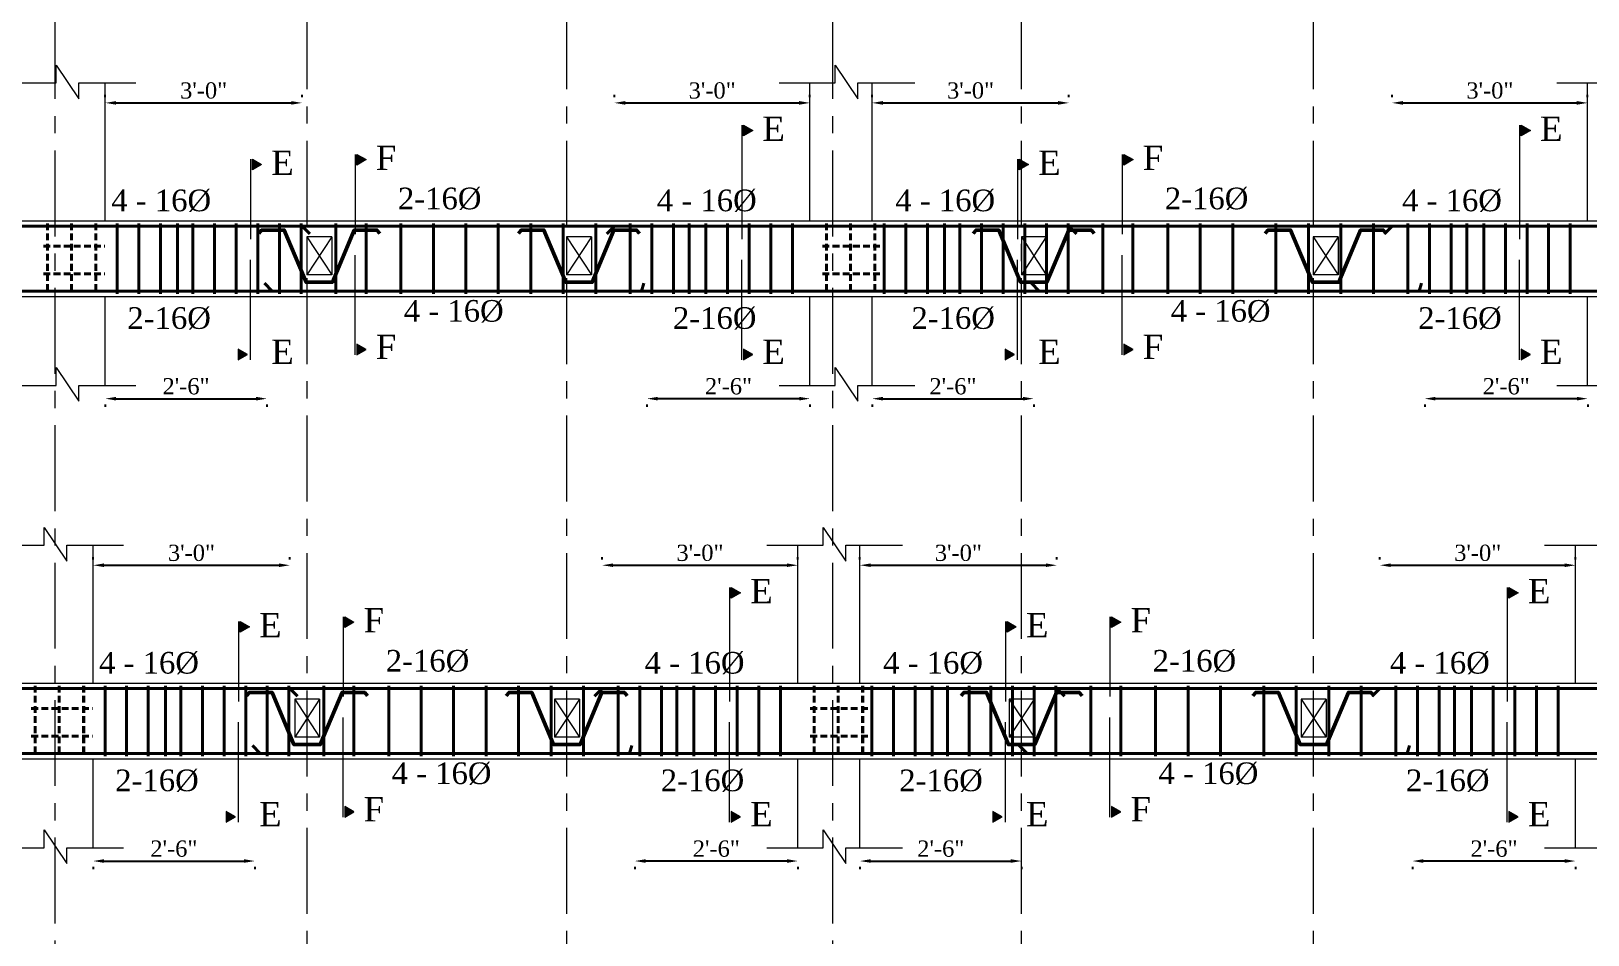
# Model space of a CAD drawing. Extents: x -2338379 to 930990, y -818978 to 106940.
# Drawn here: x 383119 to 383694, y -207558 to -207224 of the extents above; entities that cross this region are included whole.
import ezdxf

# ---------------------------------------------------------------- set-up
doc = ezdxf.new("R2010")
doc.units = 0
doc.header["$MEASUREMENT"] = 0
doc.header["$PDMODE"] = 34
for name, pattern in [('ACAD_ISO02W100', [15, 12, -3]), ('CENTER', [50.8, 31.75, -6.35, 6.35, -6.35]), ('DASHED', [0.75, 0.5, -0.25])]:
    doc.linetypes.add(name, pattern=pattern)
doc.layers.get('DEFPOINTS').update_dxf_attribs({"linetype": 'CONTINUOUS'})
for name, color, linetype, lineweight in [('BEAM', 1, 'DASHED', 18), ('Center', 11, 'CENTER', 15), ('Dimension', 35, 'CONTINUOUS', 9), ('HATCH', 3, 'CONTINUOUS', 15), ('rcc elevation', 253, 'CONTINUOUS', 18), ('rebar', 3, 'CONTINUOUS', 40), ('Structure', 2, 'CONTINUOUS', 50), ('TEXT', 7, 'CONTINUOUS', 30), ('WALL', 1, 'CONTINUOUS', 40)]:
    doc.layers.add(name, color=color, linetype=linetype, lineweight=lineweight)
doc.styles.get("Standard").update_dxf_attribs({"font": 'times.ttf', "height": 6})
doc.dimstyles.new('Standard$0', dxfattribs={"dimtxt": 6, "dimasz": 4, "dimexe": 3, "dimexo": 6, "dimgap": 3, "dimtad": 1, "dimdec": 1, "dimzin": 0, "dimdsep": 46, "dimlunit": 4, "dimtxsty": 'Standard', "dimcen": 0.09, "dimclrd": 6, "dimclre": 6, "dimclrt": 7, "dimadec": 0, "dimazin": 0, "dimtfac": 1, "dimtdec": 1, "dimtix": 1, "dimtofl": 0, "dimtmove": 1, "dimatfit": 3, "dimfxl": 1, "dimtolj": 1, "dimtzin": 0, "dimlwd": 18, "dimlwe": 18, "dimarcsym": 0})

# ---------------------------------------------------------------- blocks, each defined once
blk = doc.blocks.new('*D509')
at = {"layer": 'DEFPOINTS', "color": 0, "lineweight": 30, "transparency": 16777216}
for p in [(383214.21, -207421.48), (383141.46, -207428.32), (383214.21, -207428.32)]:
    blk.add_point(p, dxfattribs=at)
at = {"layer": 'TEXT', "color": 6, "lineweight": -2, "transparency": 16777216}
for p, q in [((383141.46, -207419.32), (383141.46, -207418.48)), ((383214.21, -207419.32), (383214.21, -207418.48)), ((383145.46, -207421.48), (383210.21, -207421.48))]:
    blk.add_line(p, q, dxfattribs=at)
at = {"layer": 'TEXT', "color": 6, "lineweight": 30, "transparency": 16777216}
for points in [[(383145.46, -207420.81), (383145.46, -207422.14), (383141.46, -207421.48)], [(383210.21, -207420.81), (383210.21, -207422.14), (383214.21, -207421.48)]]:
    blk.add_solid(points, dxfattribs=at)
at = {"layer": 'TEXT', "color": 7, "transparency": 16777216, "insert": (383177.83, -207416.93), "char_height": 6, "attachment_point": 5}
blk.add_mtext('\\A1;3\'-0"', dxfattribs=at)
blk = doc.blocks.new('*D510')
at = {"layer": 'DEFPOINTS', "color": 0, "lineweight": 30, "transparency": 16777216}
for p in [(383141.46, -207523.99), (383201.21, -207523.99), (383201.21, -207530.83)]:
    blk.add_point(p, dxfattribs=at)
at = {"layer": 'TEXT', "color": 6, "lineweight": -2, "transparency": 16777216}
for p, q in [((383141.46, -207532.99), (383141.46, -207533.83)), ((383145.46, -207530.83), (383197.21, -207530.83)), ((383201.21, -207532.99), (383201.21, -207533.83))]:
    blk.add_line(p, q, dxfattribs=at)
at = {"layer": 'TEXT', "color": 6, "lineweight": 30, "transparency": 16777216}
for points in [[(383145.46, -207530.16), (383145.46, -207531.49), (383141.46, -207530.83)], [(383197.21, -207530.16), (383197.21, -207531.49), (383201.21, -207530.83)]]:
    blk.add_solid(points, dxfattribs=at)
at = {"layer": 'TEXT', "color": 7, "transparency": 16777216, "insert": (383171.33, -207526.28), "char_height": 6, "attachment_point": 5}
blk.add_mtext('\\A1;2\'-6"', dxfattribs=at)
blk = doc.blocks.new('*D511')
at = {"layer": 'DEFPOINTS', "color": 0, "lineweight": 30, "transparency": 16777216}
for p in [(383401.94, -207421.48), (383329.68, -207428.32), (383401.94, -207428.32)]:
    blk.add_point(p, dxfattribs=at)
at = {"layer": 'TEXT', "color": 6, "lineweight": -2, "transparency": 16777216}
for p, q in [((383329.68, -207419.32), (383329.68, -207418.48)), ((383401.94, -207419.32), (383401.94, -207418.48)), ((383333.68, -207421.48), (383397.94, -207421.48))]:
    blk.add_line(p, q, dxfattribs=at)
at = {"layer": 'TEXT', "color": 6, "lineweight": 30, "transparency": 16777216}
for points in [[(383333.68, -207420.81), (383333.68, -207422.14), (383329.68, -207421.48)], [(383397.94, -207420.81), (383397.94, -207422.14), (383401.94, -207421.48)]]:
    blk.add_solid(points, dxfattribs=at)
at = {"layer": 'TEXT', "color": 7, "transparency": 16777216, "insert": (383365.81, -207416.93), "char_height": 6, "attachment_point": 5}
blk.add_mtext('\\A1;3\'-0"', dxfattribs=at)
blk = doc.blocks.new('*D512')
at = {"layer": 'DEFPOINTS', "color": 0, "lineweight": 30, "transparency": 16777216}
for p in [(383341.71, -207523.99), (383401.97, -207523.99), (383341.71, -207530.83)]:
    blk.add_point(p, dxfattribs=at)
at = {"layer": 'TEXT', "color": 6, "lineweight": -2, "transparency": 16777216}
for p, q in [((383341.71, -207532.99), (383341.71, -207533.83)), ((383397.97, -207530.83), (383345.71, -207530.83)), ((383401.97, -207532.99), (383401.97, -207533.83))]:
    blk.add_line(p, q, dxfattribs=at)
at = {"layer": 'TEXT', "color": 6, "lineweight": 30, "transparency": 16777216}
for points in [[(383345.71, -207530.16), (383345.71, -207531.49), (383341.71, -207530.83)], [(383397.97, -207530.16), (383397.97, -207531.49), (383401.97, -207530.83)]]:
    blk.add_solid(points, dxfattribs=at)
at = {"layer": 'TEXT', "color": 7, "transparency": 16777216, "insert": (383371.84, -207526.28), "char_height": 6, "attachment_point": 5}
blk.add_mtext('\\A1;2\'-6"', dxfattribs=at)
blk = doc.blocks.new('*D513')
at = {"layer": 'DEFPOINTS', "color": 0, "lineweight": 30, "transparency": 16777216}
for p in [(383497.69, -207421.48), (383424.95, -207428.32), (383497.69, -207428.32)]:
    blk.add_point(p, dxfattribs=at)
at = {"layer": 'TEXT', "color": 6, "lineweight": -2, "transparency": 16777216}
for p, q in [((383424.95, -207419.32), (383424.95, -207418.48)), ((383497.69, -207419.32), (383497.69, -207418.48)), ((383428.95, -207421.48), (383493.69, -207421.48))]:
    blk.add_line(p, q, dxfattribs=at)
at = {"layer": 'TEXT', "color": 6, "lineweight": 30, "transparency": 16777216}
for points in [[(383428.95, -207420.81), (383428.95, -207422.14), (383424.95, -207421.48)], [(383493.69, -207420.81), (383493.69, -207422.14), (383497.69, -207421.48)]]:
    blk.add_solid(points, dxfattribs=at)
at = {"layer": 'TEXT', "color": 7, "transparency": 16777216, "insert": (383461.32, -207416.93), "char_height": 6, "attachment_point": 5}
blk.add_mtext('\\A1;3\'-0"', dxfattribs=at)
blk = doc.blocks.new('*D514')
at = {"layer": 'DEFPOINTS', "color": 0, "lineweight": 30, "transparency": 16777216}
for p in [(383424.95, -207523.99), (383484.69, -207523.99), (383484.69, -207530.83)]:
    blk.add_point(p, dxfattribs=at)
at = {"layer": 'TEXT', "color": 6, "lineweight": -2, "transparency": 16777216}
for p, q in [((383424.95, -207532.99), (383424.95, -207533.83)), ((383428.95, -207530.83), (383480.69, -207530.83)), ((383484.69, -207532.99), (383484.69, -207533.83))]:
    blk.add_line(p, q, dxfattribs=at)
at = {"layer": 'TEXT', "color": 6, "lineweight": 30, "transparency": 16777216}
for points in [[(383428.95, -207530.16), (383428.95, -207531.49), (383424.95, -207530.83)], [(383480.69, -207530.16), (383480.69, -207531.49), (383484.69, -207530.83)]]:
    blk.add_solid(points, dxfattribs=at)
at = {"layer": 'TEXT', "color": 7, "transparency": 16777216, "insert": (383454.82, -207526.28), "char_height": 6, "attachment_point": 5}
blk.add_mtext('\\A1;2\'-6"', dxfattribs=at)
blk = doc.blocks.new('*D515')
at = {"layer": 'DEFPOINTS', "color": 0, "lineweight": 30, "transparency": 16777216}
for p in [(383689.43, -207421.48), (383617.17, -207428.32), (383689.43, -207428.32)]:
    blk.add_point(p, dxfattribs=at)
at = {"layer": 'TEXT', "color": 6, "lineweight": -2, "transparency": 16777216}
for p, q in [((383617.17, -207419.32), (383617.17, -207418.48)), ((383689.43, -207419.32), (383689.43, -207418.48)), ((383621.17, -207421.48), (383685.43, -207421.48))]:
    blk.add_line(p, q, dxfattribs=at)
at = {"layer": 'TEXT', "color": 6, "lineweight": 30, "transparency": 16777216}
for points in [[(383621.17, -207420.81), (383621.17, -207422.14), (383617.17, -207421.48)], [(383685.43, -207420.81), (383685.43, -207422.14), (383689.43, -207421.48)]]:
    blk.add_solid(points, dxfattribs=at)
at = {"layer": 'TEXT', "color": 7, "transparency": 16777216, "insert": (383653.3, -207416.93), "char_height": 6, "attachment_point": 5}
blk.add_mtext('\\A1;3\'-0"', dxfattribs=at)
blk = doc.blocks.new('*D516')
at = {"layer": 'DEFPOINTS', "color": 0, "lineweight": 30, "transparency": 16777216}
for p in [(383629.2, -207523.99), (383689.46, -207523.99), (383629.2, -207530.83)]:
    blk.add_point(p, dxfattribs=at)
at = {"layer": 'TEXT', "color": 6, "lineweight": -2, "transparency": 16777216}
for p, q in [((383629.2, -207532.99), (383629.2, -207533.83)), ((383685.46, -207530.83), (383633.2, -207530.83)), ((383689.46, -207532.99), (383689.46, -207533.83))]:
    blk.add_line(p, q, dxfattribs=at)
at = {"layer": 'TEXT', "color": 6, "lineweight": 30, "transparency": 16777216}
for points in [[(383633.2, -207530.16), (383633.2, -207531.49), (383629.2, -207530.83)], [(383685.46, -207530.16), (383685.46, -207531.49), (383689.46, -207530.83)]]:
    blk.add_solid(points, dxfattribs=at)
at = {"layer": 'TEXT', "color": 7, "transparency": 16777216, "insert": (383659.33, -207526.28), "char_height": 6, "attachment_point": 5}
blk.add_mtext('\\A1;2\'-6"', dxfattribs=at)
blk = doc.blocks.new('*D546')
at = {"layer": 'DEFPOINTS', "color": 0, "lineweight": 30, "transparency": 16777216}
for p in [(383218.7, -207250.55), (383145.96, -207257.39), (383218.7, -207257.39)]:
    blk.add_point(p, dxfattribs=at)
at = {"layer": 'TEXT', "color": 6, "lineweight": -2, "transparency": 16777216}
for p, q in [((383145.96, -207248.39), (383145.96, -207247.55)), ((383218.7, -207248.39), (383218.7, -207247.55)), ((383149.96, -207250.55), (383214.7, -207250.55))]:
    blk.add_line(p, q, dxfattribs=at)
at = {"layer": 'TEXT', "color": 6, "lineweight": 30, "transparency": 16777216}
for points in [[(383149.96, -207249.88), (383149.96, -207251.22), (383145.96, -207250.55)], [(383214.7, -207249.88), (383214.7, -207251.22), (383218.7, -207250.55)]]:
    blk.add_solid(points, dxfattribs=at)
at = {"layer": 'TEXT', "color": 7, "transparency": 16777216, "insert": (383182.33, -207246), "char_height": 6, "attachment_point": 5}
blk.add_mtext('\\A1;3\'-0"', dxfattribs=at)
blk = doc.blocks.new('*D547')
at = {"layer": 'DEFPOINTS', "color": 0, "lineweight": 30, "transparency": 16777216}
for p in [(383145.96, -207353.06), (383205.7, -207353.06), (383205.7, -207359.9)]:
    blk.add_point(p, dxfattribs=at)
at = {"layer": 'TEXT', "color": 6, "lineweight": -2, "transparency": 16777216}
for p, q in [((383145.96, -207362.06), (383145.96, -207362.9)), ((383149.96, -207359.9), (383201.7, -207359.9)), ((383205.7, -207362.06), (383205.7, -207362.9))]:
    blk.add_line(p, q, dxfattribs=at)
at = {"layer": 'TEXT', "color": 6, "lineweight": 30, "transparency": 16777216}
for points in [[(383149.96, -207359.23), (383149.96, -207360.57), (383145.96, -207359.9)], [(383201.7, -207359.23), (383201.7, -207360.57), (383205.7, -207359.9)]]:
    blk.add_solid(points, dxfattribs=at)
at = {"layer": 'TEXT', "color": 7, "transparency": 16777216, "insert": (383175.83, -207355.35), "char_height": 6, "attachment_point": 5}
blk.add_mtext('\\A1;2\'-6"', dxfattribs=at)
blk = doc.blocks.new('*D548')
at = {"layer": 'DEFPOINTS', "color": 0, "lineweight": 30, "transparency": 16777216}
for p in [(383406.44, -207250.55), (383334.18, -207257.39), (383406.44, -207257.39)]:
    blk.add_point(p, dxfattribs=at)
at = {"layer": 'TEXT', "color": 6, "lineweight": -2, "transparency": 16777216}
for p, q in [((383334.18, -207248.39), (383334.18, -207247.55)), ((383406.44, -207248.39), (383406.44, -207247.55)), ((383338.18, -207250.55), (383402.44, -207250.55))]:
    blk.add_line(p, q, dxfattribs=at)
at = {"layer": 'TEXT', "color": 6, "lineweight": 30, "transparency": 16777216}
for points in [[(383338.18, -207249.88), (383338.18, -207251.22), (383334.18, -207250.55)], [(383402.44, -207249.88), (383402.44, -207251.22), (383406.44, -207250.55)]]:
    blk.add_solid(points, dxfattribs=at)
at = {"layer": 'TEXT', "color": 7, "transparency": 16777216, "insert": (383370.31, -207246), "char_height": 6, "attachment_point": 5}
blk.add_mtext('\\A1;3\'-0"', dxfattribs=at)
blk = doc.blocks.new('*D549')
at = {"layer": 'DEFPOINTS', "color": 0, "lineweight": 30, "transparency": 16777216}
for p in [(383346.21, -207353.06), (383406.47, -207353.06), (383346.21, -207359.9)]:
    blk.add_point(p, dxfattribs=at)
at = {"layer": 'TEXT', "color": 6, "lineweight": -2, "transparency": 16777216}
for p, q in [((383346.21, -207362.06), (383346.21, -207362.9)), ((383402.47, -207359.9), (383350.21, -207359.9)), ((383406.47, -207362.06), (383406.47, -207362.9))]:
    blk.add_line(p, q, dxfattribs=at)
at = {"layer": 'TEXT', "color": 6, "lineweight": 30, "transparency": 16777216}
for points in [[(383350.21, -207359.23), (383350.21, -207360.57), (383346.21, -207359.9)], [(383402.47, -207359.23), (383402.47, -207360.57), (383406.47, -207359.9)]]:
    blk.add_solid(points, dxfattribs=at)
at = {"layer": 'TEXT', "color": 7, "transparency": 16777216, "insert": (383376.34, -207355.35), "char_height": 6, "attachment_point": 5}
blk.add_mtext('\\A1;2\'-6"', dxfattribs=at)
blk = doc.blocks.new('*D550')
at = {"layer": 'DEFPOINTS', "color": 0, "lineweight": 30, "transparency": 16777216}
for p in [(383502.19, -207250.55), (383429.45, -207257.39), (383502.19, -207257.39)]:
    blk.add_point(p, dxfattribs=at)
at = {"layer": 'TEXT', "color": 6, "lineweight": -2, "transparency": 16777216}
for p, q in [((383429.45, -207248.39), (383429.45, -207247.55)), ((383502.19, -207248.39), (383502.19, -207247.55)), ((383433.45, -207250.55), (383498.19, -207250.55))]:
    blk.add_line(p, q, dxfattribs=at)
at = {"layer": 'TEXT', "color": 6, "lineweight": 30, "transparency": 16777216}
for points in [[(383433.45, -207249.88), (383433.45, -207251.22), (383429.45, -207250.55)], [(383498.19, -207249.88), (383498.19, -207251.22), (383502.19, -207250.55)]]:
    blk.add_solid(points, dxfattribs=at)
at = {"layer": 'TEXT', "color": 7, "transparency": 16777216, "insert": (383465.82, -207246), "char_height": 6, "attachment_point": 5}
blk.add_mtext('\\A1;3\'-0"', dxfattribs=at)
blk = doc.blocks.new('*D551')
at = {"layer": 'DEFPOINTS', "color": 0, "lineweight": 30, "transparency": 16777216}
for p in [(383429.45, -207353.06), (383489.19, -207353.06), (383489.19, -207359.9)]:
    blk.add_point(p, dxfattribs=at)
at = {"layer": 'TEXT', "color": 6, "lineweight": -2, "transparency": 16777216}
for p, q in [((383429.45, -207362.06), (383429.45, -207362.9)), ((383433.45, -207359.9), (383485.19, -207359.9)), ((383489.19, -207362.06), (383489.19, -207362.9))]:
    blk.add_line(p, q, dxfattribs=at)
at = {"layer": 'TEXT', "color": 6, "lineweight": 30, "transparency": 16777216}
for points in [[(383433.45, -207359.23), (383433.45, -207360.57), (383429.45, -207359.9)], [(383485.19, -207359.23), (383485.19, -207360.57), (383489.19, -207359.9)]]:
    blk.add_solid(points, dxfattribs=at)
at = {"layer": 'TEXT', "color": 7, "transparency": 16777216, "insert": (383459.32, -207355.35), "char_height": 6, "attachment_point": 5}
blk.add_mtext('\\A1;2\'-6"', dxfattribs=at)
blk = doc.blocks.new('*D552')
at = {"layer": 'DEFPOINTS', "color": 0, "lineweight": 30, "transparency": 16777216}
for p in [(383693.93, -207250.55), (383621.67, -207257.39), (383693.93, -207257.39)]:
    blk.add_point(p, dxfattribs=at)
at = {"layer": 'TEXT', "color": 6, "lineweight": -2, "transparency": 16777216}
for p, q in [((383621.67, -207248.39), (383621.67, -207247.55)), ((383693.93, -207248.39), (383693.93, -207247.55)), ((383625.67, -207250.55), (383689.93, -207250.55))]:
    blk.add_line(p, q, dxfattribs=at)
at = {"layer": 'TEXT', "color": 6, "lineweight": 30, "transparency": 16777216}
for points in [[(383625.67, -207249.88), (383625.67, -207251.22), (383621.67, -207250.55)], [(383689.93, -207249.88), (383689.93, -207251.22), (383693.93, -207250.55)]]:
    blk.add_solid(points, dxfattribs=at)
at = {"layer": 'TEXT', "color": 7, "transparency": 16777216, "insert": (383657.8, -207246), "char_height": 6, "attachment_point": 5}
blk.add_mtext('\\A1;3\'-0"', dxfattribs=at)
blk = doc.blocks.new('*D553')
at = {"layer": 'DEFPOINTS', "color": 0, "lineweight": 30, "transparency": 16777216}
for p in [(383633.69, -207353.06), (383693.96, -207353.06), (383633.69, -207359.9)]:
    blk.add_point(p, dxfattribs=at)
at = {"layer": 'TEXT', "color": 6, "lineweight": -2, "transparency": 16777216}
for p, q in [((383633.69, -207362.06), (383633.69, -207362.9)), ((383689.96, -207359.9), (383637.69, -207359.9)), ((383693.96, -207362.06), (383693.96, -207362.9))]:
    blk.add_line(p, q, dxfattribs=at)
at = {"layer": 'TEXT', "color": 6, "lineweight": 30, "transparency": 16777216}
for points in [[(383637.69, -207359.23), (383637.69, -207360.57), (383633.69, -207359.9)], [(383689.96, -207359.23), (383689.96, -207360.57), (383693.96, -207359.9)]]:
    blk.add_solid(points, dxfattribs=at)
at = {"layer": 'TEXT', "color": 7, "transparency": 16777216, "insert": (383663.83, -207355.35), "char_height": 6, "attachment_point": 5}
blk.add_mtext('\\A1;2\'-6"', dxfattribs=at)

msp = doc.modelspace()

# ---------------------------------------------------------------- hatches: boundary and pattern name
at = {"layer": 'HATCH', "ltscale": 0.5}
for points in [[(383381.87, -207262.76), (383381.87, -207258.81), (383385.29, -207260.78)], [(383669.36, -207262.76), (383669.36, -207258.81), (383672.78, -207260.78)], [(383200.34, -207275.34), (383200.34, -207271.39), (383203.75, -207273.36)], [(383238.99, -207273.52), (383238.99, -207269.57), (383242.4, -207271.54)], [(383483.82, -207275.34), (383483.82, -207271.39), (383487.24, -207273.36)], [(383522.47, -207273.52), (383522.47, -207269.57), (383525.89, -207271.54)], [(383238.99, -207339.8), (383238.99, -207343.75), (383242.4, -207341.77)], [(383522.47, -207339.8), (383522.47, -207343.75), (383525.89, -207341.77)], [(383195.14, -207341.62), (383195.14, -207345.57), (383198.55, -207343.6)], [(383381.87, -207341.62), (383381.87, -207345.57), (383385.29, -207343.6)], [(383478.62, -207341.62), (383478.62, -207345.57), (383482.04, -207343.6)], [(383669.36, -207341.62), (383669.36, -207345.57), (383672.78, -207343.6)], [(383377.38, -207433.68), (383377.38, -207429.74), (383380.79, -207431.71)], [(383664.86, -207433.68), (383664.86, -207429.74), (383668.28, -207431.71)], [(383195.84, -207446.26), (383195.84, -207442.32), (383199.26, -207444.29)], [(383234.49, -207444.44), (383234.49, -207440.5), (383237.9, -207442.47)], [(383479.32, -207446.26), (383479.32, -207442.32), (383482.74, -207444.29)], [(383517.97, -207444.44), (383517.97, -207440.5), (383521.39, -207442.47)], [(383190.64, -207512.55), (383190.64, -207516.5), (383194.06, -207514.52)], [(383234.49, -207510.73), (383234.49, -207514.67), (383237.9, -207512.7)], [(383377.38, -207512.55), (383377.38, -207516.5), (383380.79, -207514.52)], [(383474.12, -207512.55), (383474.12, -207516.5), (383477.54, -207514.52)], [(383517.97, -207510.73), (383517.97, -207514.67), (383521.39, -207512.7)], [(383664.86, -207512.55), (383664.86, -207516.5), (383668.28, -207514.52)]]:
    msp.add_hatch(color=256, dxfattribs=at).paths.add_polyline_path(points)

# ---------------------------------------------------------------- linework, layer by layer
at = {"layer": 'BEAM', "linetype": 'ACAD_ISO02W100', "ltscale": 5}
for p, q in [((383220.52, -207300.1), (383220.52, -207314.1)), ((383229.72, -207300.1), (383229.72, -207314.1)), ((383316.52, -207300.1), (383316.52, -207314.1)), ((383325.72, -207300.1), (383325.72, -207314.1)), ((383484.63, -207300.1), (383484.63, -207314.1)), ((383493.83, -207300.1), (383493.83, -207314.1)), ((383592.52, -207300.1), (383592.52, -207314.1)), ((383601.72, -207300.1), (383601.72, -207314.1)), ((383216.02, -207471.03), (383216.02, -207485.03)), ((383225.22, -207471.03), (383225.22, -207485.03)), ((383312.02, -207471.03), (383312.02, -207485.03)), ((383321.22, -207471.03), (383321.22, -207485.03)), ((383480.13, -207471.03), (383480.13, -207485.03)), ((383489.34, -207471.03), (383489.34, -207485.03)), ((383588.02, -207471.03), (383588.02, -207485.03)), ((383597.22, -207471.03), (383597.22, -207485.03))]:
    msp.add_line(p, q, dxfattribs=at)
at = {"layer": 'Center'}
for p, q in [((383127.46, -207909.49), (383127.46, -206890.81)), ((383220.57, -207905.93), (383220.57, -206890.81)), ((383316.57, -207905.93), (383316.57, -206890.81)), ((383414.95, -207909.49), (383414.95, -206890.81)), ((383484.68, -207905.93), (383484.68, -206890.81)), ((383592.57, -207905.93), (383592.57, -206890.81))]:
    msp.add_line(p, q, dxfattribs=at)
at = {"layer": 'Dimension', "ltscale": 0.5}
for p, q in [((383381.25, -207258.78), (383381.25, -207300.95)), ((383668.73, -207258.78), (383668.73, -207300.95)), ((383199.71, -207271.4), (383199.71, -207300.95)), ((383238.36, -207269.58), (383238.36, -207299.13)), ((383483.19, -207271.4), (383483.19, -207300.95)), ((383521.84, -207269.58), (383521.84, -207299.13)), ((383199.71, -207345.56), (383199.71, -207308.61)), ((383238.36, -207343.74), (383238.36, -207306.79)), ((383381.25, -207345.56), (383381.25, -207308.61)), ((383483.19, -207345.56), (383483.19, -207308.61)), ((383521.84, -207343.74), (383521.84, -207306.79)), ((383668.73, -207345.56), (383668.73, -207308.61)), ((383376.75, -207429.7), (383376.75, -207471.87)), ((383664.23, -207429.7), (383664.23, -207471.87)), ((383195.21, -207442.33), (383195.21, -207471.87)), ((383233.86, -207440.51), (383233.86, -207470.05)), ((383478.69, -207442.33), (383478.69, -207471.87)), ((383517.34, -207440.51), (383517.34, -207470.05)), ((383233.86, -207514.66), (383233.86, -207477.72)), ((383517.34, -207514.66), (383517.34, -207477.72)), ((383195.21, -207516.49), (383195.21, -207479.54)), ((383376.75, -207516.49), (383376.75, -207479.54)), ((383478.69, -207516.49), (383478.69, -207479.54)), ((383664.23, -207516.49), (383664.23, -207479.54))]:
    msp.add_line(p, q, dxfattribs=at)
at = {"layer": 'Dimension', "linetype": 'ACAD_ISO02W100', "ltscale": 125}
for p, q in [((383229.72, -207300.1), (383220.52, -207300.1)), ((383220.52, -207300.1), (383229.72, -207314.1)), ((383229.72, -207300.1), (383220.52, -207314.1)), ((383325.72, -207300.1), (383316.52, -207300.1)), ((383316.52, -207300.1), (383325.72, -207314.1)), ((383325.72, -207300.1), (383316.52, -207314.1)), ((383493.83, -207300.1), (383484.63, -207300.1)), ((383484.63, -207300.1), (383493.83, -207314.1)), ((383493.83, -207300.1), (383484.63, -207314.1)), ((383601.72, -207300.1), (383592.52, -207300.1)), ((383592.52, -207300.1), (383601.72, -207314.1)), ((383601.72, -207300.1), (383592.52, -207314.1)), ((383229.72, -207314.1), (383220.52, -207314.1)), ((383325.72, -207314.1), (383316.52, -207314.1)), ((383493.83, -207314.1), (383484.63, -207314.1)), ((383601.72, -207314.1), (383592.52, -207314.1)), ((383225.22, -207471.03), (383216.02, -207471.03)), ((383216.02, -207471.03), (383225.22, -207485.03)), ((383225.22, -207471.03), (383216.02, -207485.03)), ((383321.22, -207471.03), (383312.02, -207471.03)), ((383312.02, -207471.03), (383321.22, -207485.03)), ((383321.22, -207471.03), (383312.02, -207485.03)), ((383489.34, -207471.03), (383480.13, -207471.03)), ((383480.13, -207471.03), (383489.34, -207485.03)), ((383489.34, -207471.03), (383480.13, -207485.03)), ((383597.22, -207471.03), (383588.02, -207471.03)), ((383588.02, -207471.03), (383597.22, -207485.03)), ((383597.22, -207471.03), (383588.02, -207485.03)), ((383225.22, -207485.03), (383216.02, -207485.03)), ((383321.22, -207485.03), (383312.02, -207485.03)), ((383489.34, -207485.03), (383480.13, -207485.03)), ((383597.22, -207485.03), (383588.02, -207485.03))]:
    msp.add_line(p, q, dxfattribs=at)
at = {"layer": 'Dimension'}
for points in [[(383107.07, -207243.18), (383127.86, -207243.18), (383127.86, -207236.62), (383136.24, -207249.01), (383136.24, -207243.18), (383157.21, -207243.18)], [(383395.03, -207243.18), (383415.82, -207243.18), (383415.82, -207236.62), (383424.21, -207249.01), (383424.21, -207243.18), (383445.18, -207243.18)], [(383682.52, -207243.18), (383703.31, -207243.18), (383703.31, -207236.62), (383711.69, -207249.01), (383711.69, -207243.18), (383732.66, -207243.18)], [(383107.07, -207354.97), (383127.86, -207354.97), (383127.86, -207348.42), (383136.24, -207360.8), (383136.24, -207354.97), (383157.21, -207354.97)], [(383395.03, -207354.97), (383415.82, -207354.97), (383415.82, -207348.42), (383424.21, -207360.8), (383424.21, -207354.97), (383445.18, -207354.97)], [(383682.52, -207354.97), (383703.31, -207354.97), (383703.31, -207348.42), (383711.69, -207360.8), (383711.69, -207354.97), (383732.66, -207354.97)], [(383102.57, -207414.11), (383123.36, -207414.11), (383123.36, -207407.55), (383131.74, -207419.94), (383131.74, -207414.11), (383152.71, -207414.11)], [(383390.54, -207414.11), (383411.32, -207414.11), (383411.32, -207407.55), (383419.71, -207419.94), (383419.71, -207414.11), (383440.68, -207414.11)], [(383678.02, -207414.11), (383698.81, -207414.11), (383698.81, -207407.55), (383707.2, -207419.94), (383707.2, -207414.11), (383728.17, -207414.11)], [(383102.57, -207525.9), (383123.36, -207525.9), (383123.36, -207519.34), (383131.74, -207531.73), (383131.74, -207525.9), (383152.71, -207525.9)], [(383390.54, -207525.9), (383411.32, -207525.9), (383411.32, -207519.34), (383419.71, -207531.73), (383419.71, -207525.9), (383440.68, -207525.9)], [(383678.02, -207525.9), (383698.81, -207525.9), (383698.81, -207519.34), (383707.2, -207531.73), (383707.2, -207525.9), (383728.17, -207525.9)]]:
    msp.add_lwpolyline(points, dxfattribs=at)
at = {"layer": 'Dimension', "ltscale": 0.5}
for points in [[(383385.29, -207260.78), (383381.87, -207262.76), (383381.87, -207258.81)], [(383672.78, -207260.78), (383669.36, -207262.76), (383669.36, -207258.81)], [(383203.75, -207273.36), (383200.34, -207275.34), (383200.34, -207271.39)], [(383242.4, -207271.54), (383238.99, -207273.52), (383238.99, -207269.57)], [(383487.24, -207273.36), (383483.82, -207275.34), (383483.82, -207271.39)], [(383525.89, -207271.54), (383522.47, -207273.52), (383522.47, -207269.57)], [(383242.4, -207341.77), (383238.99, -207339.8), (383238.99, -207343.75)], [(383525.89, -207341.77), (383522.47, -207339.8), (383522.47, -207343.75)], [(383198.55, -207343.6), (383195.14, -207341.62), (383195.14, -207345.57)], [(383385.29, -207343.6), (383381.87, -207341.62), (383381.87, -207345.57)], [(383482.04, -207343.6), (383478.62, -207341.62), (383478.62, -207345.57)], [(383672.78, -207343.6), (383669.36, -207341.62), (383669.36, -207345.57)], [(383380.79, -207431.71), (383377.38, -207433.68), (383377.38, -207429.74)], [(383668.28, -207431.71), (383664.86, -207433.68), (383664.86, -207429.74)], [(383199.26, -207444.29), (383195.84, -207446.26), (383195.84, -207442.32)], [(383237.9, -207442.47), (383234.49, -207444.44), (383234.49, -207440.5)], [(383482.74, -207444.29), (383479.32, -207446.26), (383479.32, -207442.32)], [(383521.39, -207442.47), (383517.97, -207444.44), (383517.97, -207440.5)], [(383194.06, -207514.52), (383190.64, -207512.55), (383190.64, -207516.5)], [(383237.9, -207512.7), (383234.49, -207510.73), (383234.49, -207514.67)], [(383380.79, -207514.52), (383377.38, -207512.55), (383377.38, -207516.5)], [(383477.54, -207514.52), (383474.12, -207512.55), (383474.12, -207516.5)], [(383521.39, -207512.7), (383517.97, -207510.73), (383517.97, -207514.67)], [(383668.28, -207514.52), (383664.86, -207512.55), (383664.86, -207516.5)]]:
    msp.add_lwpolyline(points, close=True, dxfattribs=at)
at = {"layer": 'rcc elevation', "ltscale": 20}
for p, q in [((383145.96, -207294.1), (383145.96, -207243.18)), ((383145.96, -207294.1), (383145.96, -207243.18)), ((383406.44, -207294.1), (383406.44, -207243.18)), ((383429.45, -207294.1), (383429.45, -207243.18)), ((383429.45, -207294.1), (383429.45, -207243.18)), ((383693.93, -207294.1), (383693.93, -207243.18)), ((382280.03, -207294.1), (384268.76, -207294.1)), ((383145.96, -207294.1), (383406.44, -207294.1)), ((383429.45, -207294.1), (383693.93, -207294.1)), ((382280.03, -207322.1), (384268.76, -207322.1)), ((383145.96, -207322.1), (383406.44, -207322.1)), ((383145.96, -207354.97), (383145.96, -207322.1)), ((383145.96, -207354.97), (383145.96, -207322.1)), ((383406.44, -207354.97), (383406.44, -207322.1)), ((383429.45, -207322.1), (383693.93, -207322.1)), ((383429.45, -207354.97), (383429.45, -207322.1)), ((383429.45, -207354.97), (383429.45, -207322.1)), ((383693.93, -207354.97), (383693.93, -207322.1)), ((383141.46, -207465.02), (383141.46, -207414.11)), ((383141.46, -207465.02), (383141.46, -207414.11)), ((383401.94, -207465.02), (383401.94, -207414.11)), ((383424.95, -207465.02), (383424.95, -207414.11)), ((383424.95, -207465.02), (383424.95, -207414.11)), ((383689.43, -207465.02), (383689.43, -207414.11)), ((382275.53, -207465.02), (384264.26, -207465.02)), ((383141.46, -207465.02), (383401.94, -207465.02)), ((383424.95, -207465.02), (383689.43, -207465.02)), ((382275.53, -207493.02), (384264.26, -207493.02)), ((383141.46, -207493.02), (383401.94, -207493.02)), ((383141.46, -207525.9), (383141.46, -207493.02)), ((383141.46, -207525.9), (383141.46, -207493.02)), ((383401.94, -207525.9), (383401.94, -207493.02)), ((383424.95, -207493.02), (383689.43, -207493.02)), ((383424.95, -207525.9), (383424.95, -207493.02)), ((383424.95, -207525.9), (383424.95, -207493.02)), ((383689.43, -207525.9), (383689.43, -207493.02))]:
    msp.add_line(p, q, dxfattribs=at)
at = {"layer": 'rebar', "ltscale": 20}
for p, q in [((381682.74, -207296.1), (384287.4, -207296.1)), ((383218.7, -207296.1), (383221.55, -207298.95)), ((383334.18, -207296.1), (383331.33, -207298.95)), ((383502.19, -207296.1), (383505.04, -207298.95)), ((383621.67, -207296.1), (383618.82, -207298.95)), ((383204.85, -207317.25), (383207.7, -207320.1)), ((383345.06, -207317.25), (383344.21, -207320.1)), ((383488.34, -207317.25), (383491.19, -207320.1)), ((383632.54, -207317.25), (383631.69, -207320.1)), ((381680.11, -207320.1), (384290.03, -207320.1)), ((381678.24, -207467.02), (384282.91, -207467.02)), ((383214.21, -207467.02), (383217.06, -207469.87)), ((383329.68, -207467.02), (383326.83, -207469.87)), ((383497.69, -207467.02), (383500.54, -207469.87)), ((383617.17, -207467.02), (383614.32, -207469.87)), ((383200.36, -207488.17), (383203.21, -207491.02)), ((383340.56, -207488.17), (383339.71, -207491.02)), ((383483.84, -207488.17), (383486.69, -207491.02)), ((383628.05, -207488.17), (383627.2, -207491.02)), ((381675.61, -207491.02), (384285.54, -207491.02))]:
    msp.add_line(p, q, dxfattribs=at)
at = {"layer": 'rebar', "linetype": 'DASHED', "ltscale": 5}
for p, q in [((383124.61, -207295.1), (383124.61, -207321.1)), ((383133.47, -207295.1), (383133.47, -207321.1)), ((383142.43, -207295.1), (383142.43, -207321.1)), ((383142.52, -207295.1), (383142.52, -207321.1)), ((383412.57, -207295.1), (383412.57, -207321.1)), ((383421.44, -207295.1), (383421.44, -207321.1)), ((383430.39, -207295.1), (383430.39, -207321.1)), ((383430.48, -207295.1), (383430.48, -207321.1)), ((383123.12, -207303.55), (383145.8, -207303.55)), ((383411.09, -207303.55), (383433.77, -207303.55)), ((383123.12, -207313.72), (383145.8, -207313.72)), ((383411.09, -207313.72), (383433.77, -207313.72)), ((383120.11, -207466.02), (383120.11, -207492.02)), ((383128.98, -207466.02), (383128.98, -207492.02)), ((383137.93, -207466.02), (383137.93, -207492.02)), ((383138.02, -207466.02), (383138.02, -207492.02)), ((383408.07, -207466.02), (383408.07, -207492.02)), ((383416.94, -207466.02), (383416.94, -207492.02)), ((383425.89, -207466.02), (383425.89, -207492.02)), ((383425.98, -207466.02), (383425.98, -207492.02)), ((383118.62, -207474.47), (383141.3, -207474.47)), ((383406.59, -207474.47), (383429.27, -207474.47)), ((383118.62, -207484.64), (383141.3, -207484.64)), ((383406.59, -207484.64), (383429.27, -207484.64))]:
    msp.add_line(p, q, dxfattribs=at)
at = {"layer": 'rebar', "ltscale": 5}
for p, q in [((383150.37, -207295.1), (383150.37, -207321.1)), ((383158.37, -207295.1), (383158.37, -207321.1)), ((383166.37, -207295.1), (383166.37, -207321.1)), ((383172.7, -207295.1), (383172.7, -207321.1)), ((383178.37, -207295.1), (383178.37, -207321.1)), ((383186.37, -207295.1), (383186.37, -207321.1)), ((383194.37, -207295.1), (383194.37, -207321.1)), ((383202.37, -207295.1), (383202.37, -207321.1)), ((383210.37, -207295.1), (383210.37, -207321.1)), ((383218.37, -207295.1), (383218.37, -207321.1)), ((383231.25, -207295.1), (383231.25, -207321.1)), ((383242.37, -207295.1), (383242.37, -207321.1)), ((383255.25, -207295.1), (383255.25, -207321.1)), ((383267.25, -207295.1), (383267.25, -207321.1)), ((383279.25, -207295.1), (383279.25, -207321.1)), ((383291.25, -207295.1), (383291.25, -207321.1)), ((383303.25, -207295.1), (383303.25, -207321.1)), ((383315.25, -207295.1), (383315.25, -207321.1)), ((383327.25, -207295.1), (383327.25, -207321.1)), ((383340.03, -207295.1), (383340.03, -207321.1)), ((383348.03, -207295.1), (383348.03, -207321.1)), ((383356.03, -207295.1), (383356.03, -207321.1)), ((383361.76, -207295.1), (383361.76, -207321.1)), ((383368.03, -207295.1), (383368.03, -207321.1)), ((383376.03, -207295.1), (383376.03, -207321.1)), ((383384.03, -207295.1), (383384.03, -207321.1)), ((383392.03, -207295.1), (383392.03, -207321.1)), ((383400.03, -207295.1), (383400.03, -207321.1)), ((383433.85, -207295.1), (383433.85, -207321.1)), ((383441.85, -207295.1), (383441.85, -207321.1)), ((383449.85, -207295.1), (383449.85, -207321.1)), ((383456.19, -207295.1), (383456.19, -207321.1)), ((383461.85, -207295.1), (383461.85, -207321.1)), ((383469.85, -207295.1), (383469.85, -207321.1)), ((383477.85, -207295.1), (383477.85, -207321.1)), ((383485.85, -207295.1), (383485.85, -207321.1)), ((383493.85, -207295.1), (383493.85, -207321.1)), ((383501.85, -207295.1), (383501.85, -207321.1)), ((383514.73, -207295.1), (383514.73, -207321.1)), ((383525.85, -207295.1), (383525.85, -207321.1)), ((383538.73, -207295.1), (383538.73, -207321.1)), ((383550.73, -207295.1), (383550.73, -207321.1)), ((383562.73, -207295.1), (383562.73, -207321.1)), ((383578.73, -207295.1), (383578.73, -207321.1)), ((383590.73, -207295.1), (383590.73, -207321.1)), ((383602.73, -207295.1), (383602.73, -207321.1)), ((383614.73, -207295.1), (383614.73, -207321.1)), ((383627.52, -207295.1), (383627.52, -207321.1)), ((383635.52, -207295.1), (383635.52, -207321.1)), ((383643.52, -207295.1), (383643.52, -207321.1)), ((383649.24, -207295.1), (383649.24, -207321.1)), ((383655.52, -207295.1), (383655.52, -207321.1)), ((383663.52, -207295.1), (383663.52, -207321.1)), ((383671.52, -207295.1), (383671.52, -207321.1)), ((383679.52, -207295.1), (383679.52, -207321.1)), ((383687.52, -207295.1), (383687.52, -207321.1)), ((383145.87, -207466.02), (383145.87, -207492.02)), ((383153.87, -207466.02), (383153.87, -207492.02)), ((383161.87, -207466.02), (383161.87, -207492.02)), ((383168.2, -207466.02), (383168.2, -207492.02)), ((383173.87, -207466.02), (383173.87, -207492.02)), ((383181.87, -207466.02), (383181.87, -207492.02)), ((383189.87, -207466.02), (383189.87, -207492.02)), ((383197.87, -207466.02), (383197.87, -207492.02)), ((383205.87, -207466.02), (383205.87, -207492.02)), ((383213.87, -207466.02), (383213.87, -207492.02)), ((383226.75, -207466.02), (383226.75, -207492.02)), ((383237.87, -207466.02), (383237.87, -207492.02)), ((383250.75, -207466.02), (383250.75, -207492.02)), ((383262.75, -207466.02), (383262.75, -207492.02)), ((383274.75, -207466.02), (383274.75, -207492.02)), ((383286.75, -207466.02), (383286.75, -207492.02)), ((383298.75, -207466.02), (383298.75, -207492.02)), ((383310.75, -207466.02), (383310.75, -207492.02)), ((383322.75, -207466.02), (383322.75, -207492.02)), ((383335.53, -207466.02), (383335.53, -207492.02)), ((383343.53, -207466.02), (383343.53, -207492.02)), ((383351.53, -207466.02), (383351.53, -207492.02)), ((383357.26, -207466.02), (383357.26, -207492.02)), ((383363.53, -207466.02), (383363.53, -207492.02)), ((383371.53, -207466.02), (383371.53, -207492.02)), ((383379.53, -207466.02), (383379.53, -207492.02)), ((383387.53, -207466.02), (383387.53, -207492.02)), ((383395.53, -207466.02), (383395.53, -207492.02)), ((383429.35, -207466.02), (383429.35, -207492.02)), ((383437.35, -207466.02), (383437.35, -207492.02)), ((383445.35, -207466.02), (383445.35, -207492.02)), ((383451.69, -207466.02), (383451.69, -207492.02)), ((383457.35, -207466.02), (383457.35, -207492.02)), ((383465.35, -207466.02), (383465.35, -207492.02)), ((383473.35, -207466.02), (383473.35, -207492.02)), ((383481.35, -207466.02), (383481.35, -207492.02)), ((383489.35, -207466.02), (383489.35, -207492.02)), ((383497.35, -207466.02), (383497.35, -207492.02)), ((383510.23, -207466.02), (383510.23, -207492.02)), ((383521.35, -207466.02), (383521.35, -207492.02)), ((383534.23, -207466.02), (383534.23, -207492.02)), ((383546.23, -207466.02), (383546.23, -207492.02)), ((383558.23, -207466.02), (383558.23, -207492.02)), ((383574.23, -207466.02), (383574.23, -207492.02)), ((383586.23, -207466.02), (383586.23, -207492.02)), ((383598.23, -207466.02), (383598.23, -207492.02)), ((383610.23, -207466.02), (383610.23, -207492.02)), ((383623.02, -207466.02), (383623.02, -207492.02)), ((383631.02, -207466.02), (383631.02, -207492.02)), ((383639.02, -207466.02), (383639.02, -207492.02)), ((383644.74, -207466.02), (383644.74, -207492.02)), ((383651.02, -207466.02), (383651.02, -207492.02)), ((383659.02, -207466.02), (383659.02, -207492.02)), ((383667.02, -207466.02), (383667.02, -207492.02)), ((383675.02, -207466.02), (383675.02, -207492.02)), ((383683.02, -207466.02), (383683.02, -207492.02))]:
    msp.add_line(p, q, dxfattribs=at)
at = {"layer": 'Structure'}
for points in [[(383229.96, -207316.87), (383220.18, -207316.87), (383212.13, -207297.57), (383203.76, -207297.57), (383202.69, -207298.8)], [(383220.18, -207316.87), (383229.96, -207316.87), (383238.01, -207297.57), (383246.38, -207297.57), (383247.45, -207298.8)], [(383325.96, -207316.87), (383316.18, -207316.87), (383308.13, -207297.57), (383299.76, -207297.57), (383298.69, -207298.8)], [(383316.18, -207316.87), (383325.96, -207316.87), (383334.01, -207297.57), (383342.38, -207297.57), (383343.45, -207298.8)], [(383494.08, -207316.87), (383484.29, -207316.87), (383476.24, -207297.57), (383467.87, -207297.57), (383466.8, -207298.8)], [(383484.29, -207316.87), (383494.08, -207316.87), (383502.12, -207297.57), (383510.49, -207297.57), (383511.57, -207298.8)], [(383601.96, -207316.87), (383592.18, -207316.87), (383584.13, -207297.57), (383575.76, -207297.57), (383574.69, -207298.8)], [(383592.18, -207316.87), (383601.96, -207316.87), (383610.01, -207297.57), (383618.38, -207297.57), (383619.45, -207298.8)], [(383225.46, -207487.8), (383215.68, -207487.8), (383207.63, -207468.5), (383199.26, -207468.5), (383198.19, -207469.73)], [(383215.68, -207487.8), (383225.46, -207487.8), (383233.51, -207468.5), (383241.88, -207468.5), (383242.95, -207469.73)], [(383321.46, -207487.8), (383311.68, -207487.8), (383303.63, -207468.5), (383295.26, -207468.5), (383294.19, -207469.73)], [(383311.68, -207487.8), (383321.46, -207487.8), (383329.51, -207468.5), (383337.88, -207468.5), (383338.95, -207469.73)], [(383489.58, -207487.8), (383479.79, -207487.8), (383471.75, -207468.5), (383463.38, -207468.5), (383462.3, -207469.73)], [(383479.79, -207487.8), (383489.58, -207487.8), (383497.62, -207468.5), (383505.99, -207468.5), (383507.07, -207469.73)], [(383597.46, -207487.8), (383587.68, -207487.8), (383579.63, -207468.5), (383571.26, -207468.5), (383570.19, -207469.73)], [(383587.68, -207487.8), (383597.46, -207487.8), (383605.51, -207468.5), (383613.88, -207468.5), (383614.95, -207469.73)]]:
    msp.add_lwpolyline(points, dxfattribs=at)

# ---------------------------------------------------------------- texts
at = {"layer": 'TEXT', "width": 1356.5327, "attachment_point": 1}
for s, insert, char_height in [('{\\fTimes New Roman|b0|i0|c0|p18;E}', (383388.88, -207255.61), 9), ('{\\fTimes New Roman|b0|i0|c0|p18;E}', (383676.36, -207255.61), 9), ('{\\fTimes New Roman|b0|i0|c0|p18;E}', (383207.34, -207268.19), 9), ('{\\fTimes New Roman|b0|i0|c0|p18;F}', (383245.99, -207266.37), 9), ('{\\fTimes New Roman|b0|i0|c0|p18;E}', (383490.82, -207268.19), 9), ('{\\fTimes New Roman|b0|i0|c0|p18;F}', (383529.47, -207266.37), 9), ('2-16%%C ', (383254.15, -207281.88), 8), ('2-16%%C ', (383537.64, -207281.88), 8), ('2-16%%C ', (383154.14, -207326.09), 8), ('2-16%%C ', (383355.8, -207326.09), 8), ('2-16%%C ', (383443.96, -207326.09), 8), ('2-16%%C ', (383631.29, -207326.09), 8), ('{\\fTimes New Roman|b0|i0|c0|p18;E}', (383207.34, -207338.07), 9), ('{\\fTimes New Roman|b0|i0|c0|p18;F}', (383245.99, -207336.25), 9), ('{\\fTimes New Roman|b0|i0|c0|p18;E}', (383388.88, -207338.07), 9), ('{\\fTimes New Roman|b0|i0|c0|p18;E}', (383490.82, -207338.07), 9), ('{\\fTimes New Roman|b0|i0|c0|p18;F}', (383529.47, -207336.25), 9), ('{\\fTimes New Roman|b0|i0|c0|p18;E}', (383676.36, -207338.07), 9), ('{\\fTimes New Roman|b0|i0|c0|p18;E}', (383384.38, -207426.53), 9), ('{\\fTimes New Roman|b0|i0|c0|p18;E}', (383671.86, -207426.53), 9), ('{\\fTimes New Roman|b0|i0|c0|p18;F}', (383241.49, -207437.3), 9), ('{\\fTimes New Roman|b0|i0|c0|p18;F}', (383524.97, -207437.3), 9), ('{\\fTimes New Roman|b0|i0|c0|p18;E}', (383202.84, -207439.12), 9), ('{\\fTimes New Roman|b0|i0|c0|p18;E}', (383486.33, -207439.12), 9), ('2-16%%C ', (383249.65, -207452.8), 8), ('2-16%%C ', (383533.14, -207452.8), 8), ('2-16%%C ', (383149.64, -207497.01), 8), ('2-16%%C ', (383351.3, -207497.01), 8), ('2-16%%C ', (383439.46, -207497.01), 8), ('2-16%%C ', (383626.79, -207497.01), 8), ('{\\fTimes New Roman|b0|i0|c0|p18;F}', (383241.49, -207507.18), 9), ('{\\fTimes New Roman|b0|i0|c0|p18;F}', (383524.97, -207507.18), 9), ('{\\fTimes New Roman|b0|i0|c0|p18;E}', (383202.84, -207509), 9), ('{\\fTimes New Roman|b0|i0|c0|p18;E}', (383384.38, -207509), 9), ('{\\fTimes New Roman|b0|i0|c0|p18;E}', (383486.33, -207509), 9), ('{\\fTimes New Roman|b0|i0|c0|p18;E}', (383671.86, -207509), 9)]:
    msp.add_mtext(s, dxfattribs=dict(at, insert=insert, char_height=char_height))
at = {"layer": 'WALL', "color": 7, "char_height": 8, "attachment_point": 5}
for insert in [(383166.64, -207286.77), (383368.31, -207286.77), (383456.46, -207286.77), (383643.79, -207286.77), (383274.78, -207327.6), (383558.26, -207327.6), (383162.14, -207457.7), (383363.81, -207457.7), (383451.96, -207457.7), (383639.3, -207457.7), (383270.28, -207498.53), (383553.76, -207498.53)]:
    msp.add_mtext('4 - 16%%C', dxfattribs=dict(at, insert=insert))

# ---------------------------------------------------------------- dimensions: what is measured, and where the dimension line sits
at = {"layer": 'TEXT'}
for p1, p2, distance, picture, middle in [((383145.96, -207257.39), (383218.7, -207257.39), 6.84, '*D546', (383182.33, -207246)), ((383334.18, -207257.39), (383406.44, -207257.39), 6.84, '*D548', (383370.31, -207246)), ((383429.45, -207257.39), (383502.19, -207257.39), 6.84, '*D550', (383465.82, -207246)), ((383621.67, -207257.39), (383693.93, -207257.39), 6.84, '*D552', (383657.8, -207246)), ((383145.96, -207353.06), (383205.7, -207353.06), -6.84, '*D547', (383175.83, -207355.35)), ((383406.47, -207353.06), (383346.21, -207353.06), 6.84, '*D549', (383376.34, -207355.35)), ((383429.45, -207353.06), (383489.19, -207353.06), -6.84, '*D551', (383459.32, -207355.35)), ((383693.96, -207353.06), (383633.69, -207353.06), 6.84, '*D553', (383663.83, -207355.35)), ((383141.46, -207428.32), (383214.21, -207428.32), 6.84, '*D509', (383177.83, -207416.93)), ((383329.68, -207428.32), (383401.94, -207428.32), 6.84, '*D511', (383365.81, -207416.93)), ((383424.95, -207428.32), (383497.69, -207428.32), 6.84, '*D513', (383461.32, -207416.93)), ((383617.17, -207428.32), (383689.43, -207428.32), 6.84, '*D515', (383653.3, -207416.93)), ((383141.46, -207523.99), (383201.21, -207523.99), -6.84, '*D510', (383171.33, -207526.28)), ((383401.97, -207523.99), (383341.71, -207523.99), 6.84, '*D512', (383371.84, -207526.28)), ((383424.95, -207523.99), (383484.69, -207523.99), -6.84, '*D514', (383454.82, -207526.28)), ((383689.46, -207523.99), (383629.2, -207523.99), 6.84, '*D516', (383659.33, -207526.28))]:
    dim = msp.add_aligned_dim(p1=p1, p2=p2, distance=distance, dimstyle='Standard$0', override={"dimscale": 0.5, "dimtxt": 18, "dimasz": 8, "dimexe": 6, "dimexo": 18, "dimdec": 0, "dimlfac": 0.5, "dimzin": 11, "dimcen": 2.5, "dimdle": 6, "dimtdec": 0, "dimtofl": 1, "dimlwd": 65534, "dimlwe": 65534}, dxfattribs=at)
    dim.commit()
    dim.dimension.update_dxf_attribs({"geometry": picture, "text_midpoint": middle})

doc.saveas('drawing.dxf')
